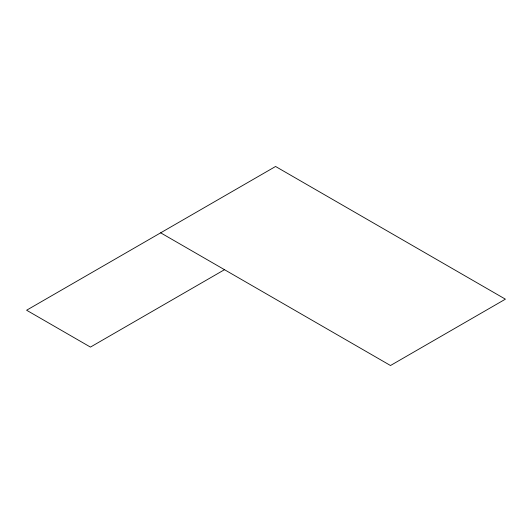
<?xml version="1.0" encoding="UTF-8"?>
<svg xmlns="http://www.w3.org/2000/svg" width="532" height="532" viewBox="0 0 532 532"><rect width="100%" height="100%" fill="white"/><g stroke="black" fill="none" stroke-linecap="round" stroke-linejoin="round"><path stroke-width="0.8" d="M224.504 269.684L90.44 347.09L26.6 310.229L275.576 166.483L505.4 299.17L390.488 365.517L160.664 232.83"/></g></svg>
